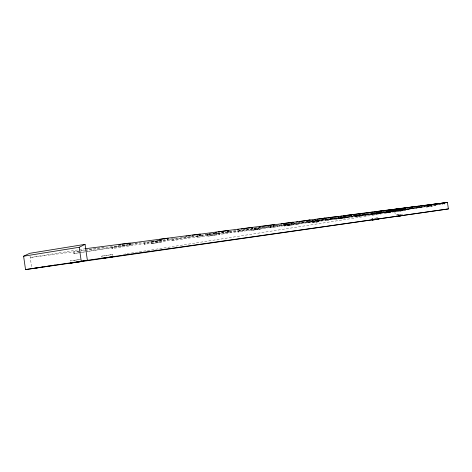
<?xml version="1.0" encoding="UTF-8"?>
<svg xmlns="http://www.w3.org/2000/svg" width="472" height="472" viewBox="0 0 472 472"><rect width="100%" height="100%" fill="white"/><g stroke="black" fill="none" stroke-linecap="round" stroke-linejoin="round"><path stroke-width="0.35" stroke-dasharray="2.36 1.77" d="M160.993 240.384L161.241 242.207L151.341 243.664L150.804 241.269M355.215 216.76L362.461 215.686L355.204 216.766L355.032 215.604L356.395 215.374M371.069 213.527L371.24 214.654L374.538 214.129M376.149 212.801C380.196 211.733 377.565 214.76 374.986 214.123M378.267 213.609L371.24 214.654M391.229 210.807L391.719 210.713L391.919 211.869L391.595 211.91L391.447 210.895L397.235 210.01M384.839 211.739L385.004 212.837L388.267 212.323M207.58 233.964L207.91 236.195L217.208 234.826L216.961 233.156M403.536 209.184C404.551 210.925 395.849 212.164 397.011 210.146M396.97 211.255L398.923 210.943M251.246 228.354L251.552 230.436L260.237 229.156L260.031 227.769L254.078 228.601M260.031 227.769L253.983 228.708M251.552 230.436L260.237 229.156M432.075 205.184L432.228 206.229L428.989 206.736M285.625 223.934L285.914 225.899L294.115 224.696L290.209 225.232M315.467 222.265C313.438 223.97 309.614 221.486 312.983 220.701M151.164 243.67L161.259 242.195M311.951 222.749L319.538 221.633L319.267 219.81M346.873 217.456L339.167 218.595L346.879 217.445M101.598 257.281L101.433 256.172L107.415 255.263L112.678 254.532L112.837 255.635M112.678 254.532L101.433 256.172M399.365 209.603L400.226 209.468M399.442 210.123L400.303 209.987M85.686 248.679L30.237 257.488L73.597 251.895L103.338 247.222M208.83 233.74L209.521 233.628M339.846 217.203L340.383 217.12M85.438 250.367L128.343 244.384M131.127 243.924L134.107 243.481M134.827 243.369L138.432 242.803M139.057 242.679L140.591 242.46M73.597 251.895L73.844 253.594L78.895 252.803M79.615 252.685L84.665 251.895M87.55 251.446L127.936 245.11M73.844 253.594L84.848 251.889M85.568 251.777L128.107 245.11M131.169 244.466L164.999 239.546M170.758 238.649L172.917 238.307M111.669 246.986L111.905 248.602L130.024 245.794M130.644 245.676L167.495 239.941M172.233 239.174L192.611 235.988M196.853 235.994L215.739 233.056M123.511 254.302L126.419 253.847M127.145 253.73L394.822 211.745M158.179 240.248L159.011 240.118M144.102 242.803L144.332 244.348L199.721 235.729M201.166 235.439L226.536 231.958M229.309 231.545L237.375 230.271M169.348 239.546L172.262 239.168L172.481 240.655L200.098 236.372M200.824 236.254L227.716 232.082M239.086 230.531L251.487 228.59M254.939 228.07L257.252 227.699M172.481 240.655L173.177 240.561L172.958 239.08L196.895 235.988L197.101 237.422L226.825 232.826M229.646 232.401L251.47 229.008M238.313 230.649L271.636 225.917M277.27 225.061L278.917 224.79M254.886 228.507L255.081 229.817L255.617 229.746L255.429 228.442L274.344 225.905M275.07 225.793L285.448 224.176M286.174 224.064L289.082 223.616M218.583 233.192L218.79 234.578L274.326 226.017M274.899 225.929L291.702 223.575M294.109 223.191L295.56 222.967M301.844 222.011L303.289 221.787M229.209 231.823L237.794 230.714L237.988 232.059L292.05 223.728M294.316 223.421L312.788 220.642M317.951 220.029L315.939 220.335M313.685 221.22L311.768 221.533L316.753 220.837M317.432 220.731L319.361 220.418L314.37 221.114M360.909 214.76L357.54 215.267M386.22 211.509L388.108 211.22M291.926 223.71L285.719 224.589L292.268 223.586M322.164 219.474L308.204 221.633L308.381 222.825L307.927 222.884L307.75 221.692L296.894 223.091L297.077 224.312L296.605 224.371L296.428 223.15M255.081 229.817L292.227 224.1M292.764 224.029L308.782 221.563M309.614 221.451L323.904 219.462M324.63 219.35L329.438 218.624M330.164 218.512L333.079 218.064M333.804 217.952L335.562 217.669M270.196 226.536L270.385 227.811L324.134 219.551M344.648 216.554L343.203 216.772M326.146 219.315L336.984 217.686M339.586 217.297L344.672 216.518M283.973 224.76L284.156 226.005L323.998 219.887M324.482 219.828L346.064 216.518M340.094 217.521L350.029 216.093M353.322 215.598L355.097 215.32M355.823 215.208L359.109 214.713M296.605 224.371L337.793 218.058M338.253 217.993L350.071 216.17M353.097 215.804L359.983 214.76M307.927 222.884L350.177 216.424M350.448 216.371L362.514 214.536M363.239 214.43L365.027 214.146M318.075 220.359L318.246 221.533L350.012 216.677M350.743 216.571L361.239 214.955M361.67 214.896L370.414 213.556M373.228 213.055L375.387 212.725M375.741 212.66L378.986 212.17M373.116 213.208L380.757 212.046M327.533 219.138L327.704 220.294L362.602 214.955M363.328 214.843L381.978 211.993M382.869 211.981L387.954 211.208M390.857 210.76L395.937 209.987M327.704 220.294L328.123 220.235L327.952 219.085L336.229 218.017L336.394 219.15L361.463 215.332M361.788 215.273L380.65 212.388M381.376 212.276L388.94 211.167M389.666 211.055L396.521 210.016M397.961 209.898L401.182 209.415M344.241 216.984L344.407 218.099L380.603 212.571M381.329 212.465L397.253 210.028M399.695 209.71L401.147 209.491M397.341 210.182L351.817 217.126L352.201 217.079M397.719 210.134L402.398 209.409M353.481 215.792L358.537 215.138L358.702 216.223L397.288 210.347M397.642 210.288L403.412 209.403M407.737 208.748L410.994 208.258M363.605 214.483L364.944 214.312L365.104 215.385L397.141 210.512M397.861 210.4L404.339 209.415M405.059 209.302L418.015 207.326M366.714 214.082L370.933 213.539L371.086 214.601L397.312 210.606M397.666 210.559L420.629 207.055M421.354 206.942L423.543 206.606M371.942 213.409L376.538 212.819L376.697 213.863L423.968 206.665M427.608 206.111L429.06 205.886M425.862 206.5L381.96 213.173L382.296 213.132M426.588 206.388L429.16 205.987M429.496 205.945L433.851 205.285M80.151 259.488L70.204 260.922L75.526 260.178M401.731 210.571L403.696 210.258M213.273 233.192L214.135 233.062M401.572 209.503L400.297 209.698M400.852 209.898L403.908 209.45M403.542 209.55L399.583 210.128M386.763 211.497L386.916 212.524L428.971 206.122M429.697 206.016L438.394 204.689M391.595 211.91L429.243 206.181M429.567 206.14L443.001 204.093M373.193 218.501L371.859 218.707L373.558 218.465M377.848 217.828L375.494 218.182M357.664 215.179L360.437 214.772M373.688 213.102L374.373 213.002M399.389 209.774L400.044 209.674M388.609 212.323L391.884 211.81L385.004 212.837M399.548 210.848L400.203 210.748M400.457 210.766L401.106 210.665M402.238 210.748L399.159 211.226L405.59 210.276L402.468 210.76M428.871 206.701L425.638 207.208L430.145 206.518M374.821 213.002L373.458 213.202M388.45 211.232L386.515 211.515M399.642 209.792L401.342 209.485M374.821 218.282L377.553 217.852M374.396 218.318L375.063 218.217M398.875 214.648L395.53 215.161L402.492 214.129L399.147 214.636M254.685 227.899L255.529 227.775M343.976 216.577L341.704 216.99M289.82 225.368L285.955 225.905M316.028 222.117L319.538 221.633M75.874 260.06L80.37 259.417M316.494 220.176L317.19 220.076M375.741 212.801L378.125 212.477M430.718 206.429L432.228 206.229M313.768 220.654L311.703 220.931M341.008 217.09L339.846 217.256M356.885 215.356L355.032 215.604M400.427 209.485L399.507 209.615M157.394 240.23L158.309 240.106M153.424 240.938L154.332 240.814M210.589 233.581L209.055 233.793M391.052 210.795L391.719 210.713M111.905 248.602L112.725 248.49L112.489 246.88L128.295 244.838M144.332 244.348L145.081 244.248L144.857 242.702L166.492 239.912M197.101 237.422L197.75 237.339L197.538 235.906L200.441 235.534M218.79 234.578L219.392 234.501L219.191 233.115L226.348 232.189M237.988 232.059L238.561 231.988L238.366 230.643M270.385 227.811L270.898 227.746L270.71 226.466L274.202 226.017M284.156 226.005L284.645 225.94L284.463 224.696L293.613 223.516M318.246 221.533L318.683 221.474L318.506 220.3L325.45 219.409M336.394 219.15L336.801 219.096L336.636 217.964M344.407 218.099L344.802 218.052L344.637 216.931L347.445 216.571M358.702 216.223L359.074 216.176L358.909 215.09L360.921 214.831M365.104 215.385L365.47 215.338L365.31 214.264M371.086 214.601L371.446 214.553L371.287 213.492M376.697 213.863L377.045 213.822L376.886 212.772L380.402 212.317M386.916 212.524L387.252 212.483L387.099 211.456L389.27 211.173M78.877 251.216L74.505 251.777L74.753 253.476M79.609 251.122L84.706 250.461M382.143 212.093L384.125 211.839M391.772 210.854L394.633 210.482L395.359 215.35M397.117 210.152L396.81 210.188M207.91 236.195L217.208 234.826M30.037 256.119L31.76 267.978M150.928 242.059L161.023 240.584L150.928 242.059M207.751 234.69L216.99 233.339L207.751 234.69"/><path stroke-width="0.71" d="M23.6 256.213L79.207 247.281L85.054 244.354L87.385 260.314L25.541 269.577L23.6 256.213L29.63 253.328L85.054 244.354M425.921 205.55L426.812 205.408M119.027 244.72L120.643 244.49M121.912 244.26L167.165 238.26L167.412 239.935L168.215 239.829L167.973 238.153L159.235 239.505M128.826 244.997L130.272 244.767L130.012 243.009M185.82 236.265L187.307 236.053M188.694 235.817L190.133 235.593M192.293 235.251L227.533 230.537L227.716 232.082L228.442 231.988L228.212 230.454L218.035 232.041M215.126 232.495L216.589 232.248M237.481 229.669L238.932 229.445M241.021 229.138L242.555 228.879M243.924 228.684L252.656 227.327M31.86 268.674L42.775 266.963M44.226 266.739L49.318 265.937M50.775 265.712L52.227 265.482M53.684 265.252L55.136 265.028M200.258 234.029L200.494 235.628L199.721 235.729L199.485 234.124L167.973 238.153M259.659 226.825L261.104 226.601M262.55 226.377L292.628 222.212M226.985 232.218L228.442 231.988M281.035 224.011L283.2 223.675M284.486 223.492L309.573 220.046M296.204 222.129L297.856 221.864M299.307 221.633L310.092 219.982M314.281 219.74L315.951 219.468M317.184 219.291L325.232 218.046M325.745 218.324L327.426 218.052M328.642 217.881L330.813 217.545M331.775 217.38L350.637 214.795L350.796 216.064L351.257 215.999L351.074 214.742L361.8 213.373L361.983 214.607L362.425 214.548L362.242 213.315L354.319 214.536M336.884 216.919L338.33 216.695M340.235 216.412L341.94 216.141M343.126 215.969L351.103 214.736M344.554 215.934L345.722 215.751L343.882 215.958M340.926 216.4L341.628 216.294M348.106 215.48L349.546 215.256M350.985 215.037L353.15 214.701M358.873 214.082L360.331 213.863M362.219 213.58L381.329 210.872L381.506 212.064L381.919 212.011L381.742 210.819L369.7 212.66M366.791 213.108L368.243 212.884M377.252 211.727L379.028 211.444M380.479 211.226L397.808 208.766L397.979 209.922L398.368 209.869L398.197 208.718L387.671 210.323M384.78 210.766L386.615 210.494M388.881 210.329L390.326 210.111M392.114 209.828L393.559 209.603M395.005 209.385L411.903 206.966L412.068 208.087L412.434 208.04L412.268 206.919L402.527 208.4M399.288 208.907L401.082 208.624M403.454 208.423L404.893 208.205M406.693 207.922L424.104 205.403L424.269 206.494L424.617 206.453L424.458 205.361L416.823 206.518M407.354 207.969L408.811 207.745M410.616 207.473L412.451 207.184M413.909 206.966L415.714 206.695M417.608 206.547L419.449 206.252M420.9 206.034L434.806 204.034L434.966 205.102L435.302 205.06L435.143 203.992L424.647 205.591M421.738 206.034L423.189 205.81M425.52 205.585L426.965 205.361M428.812 205.072L444.294 202.824L444.447 203.869L444.772 203.827L444.612 202.783L435.603 204.152M429.414 205.102L430.859 204.883M432.305 204.659L434.157 204.37M435.857 204.187L438.028 203.857M439.473 203.638L447.432 202.423L448.4 208.925L25.541 269.577M430.57 204.895L429.396 205.078M396.651 216.4L395.772 216.536L402.699 215.509L401.766 215.657M397.164 216.323L399.082 216.04M401.259 215.733L399.347 216.017M428.641 205.131L430.488 204.86M375.264 219.592L372.083 220.07L378.904 219.061L375.694 219.545M107.038 257.641L103.982 258.084M107.74 257.488L110.814 257.045M75.844 262.332L70.523 263.093L81.497 261.482L76.193 262.237M448.4 208.925L81.237 261.187L79.207 247.281M426.918 205.444L425.992 205.574M111.622 256.927L112.997 256.744L101.757 258.39L103.173 258.196M130.272 244.767L129.375 244.885L129.121 243.121L85.686 248.679M228.212 230.454L252.024 227.404M324.736 218.111L310.039 219.987L310.24 221.338L309.703 221.409L309.508 220.058M338.371 216.365L325.173 218.052L325.367 219.374L324.86 219.439L324.665 218.117M362.242 213.315L371.989 212.07L372.172 213.279L372.603 213.226L372.42 212.011M381.742 210.819L389.907 209.774L390.078 210.949L390.48 210.895L390.309 209.727M398.197 208.718L405.118 207.833L405.289 208.966L405.666 208.919L405.495 207.786M412.268 206.919L418.21 206.158L418.375 207.261L418.735 207.22L418.57 206.111M424.458 205.361L429.626 204.7L429.791 205.78L430.128 205.733L429.968 204.653M435.143 203.992L439.692 203.408L439.845 204.47L440.175 204.429L440.016 203.367M444.612 202.783L447.432 202.423M338.778 216.318L338.967 217.604L338.483 217.663L338.294 216.377M293.136 222.153L293.336 223.539L292.77 223.616L292.569 222.223M274.114 224.583L274.326 226.017L273.725 226.094L273.512 224.66L252.62 227.333L252.839 228.814L252.195 228.896L251.977 227.415M199.52 234.118L199.756 235.723"/></g></svg>
